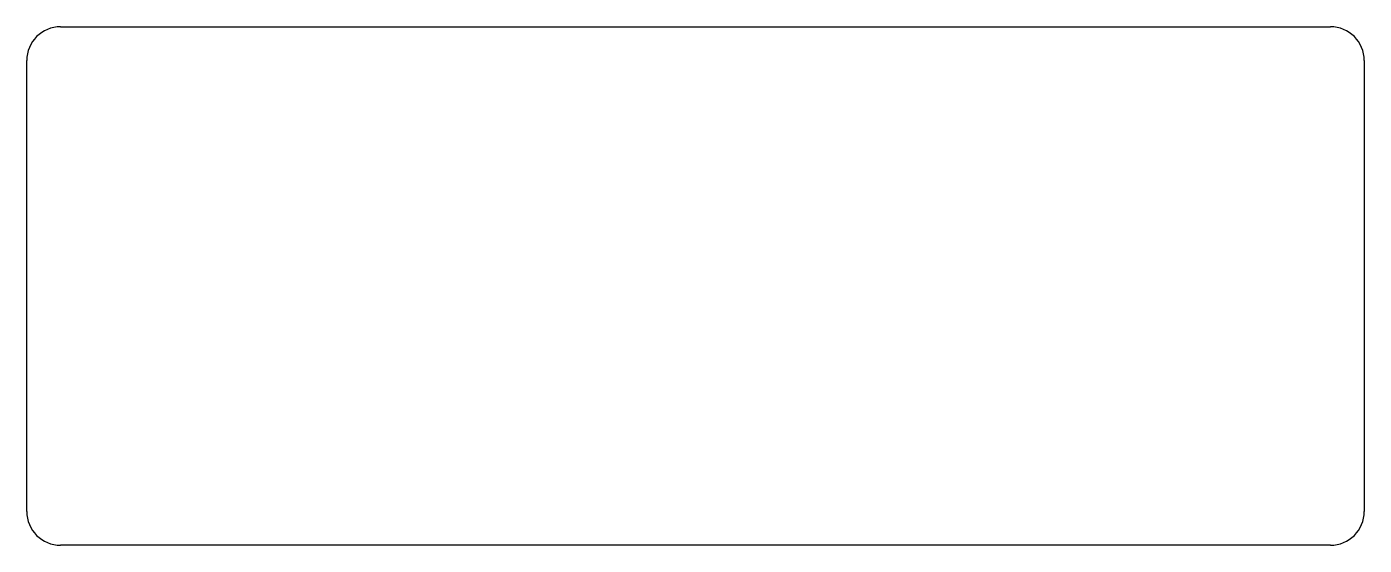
# Model space of a CAD drawing. Header units: millimetres. Extents: x 81 to 333, y -192 to -95.
import ezdxf

# ---------------------------------------------------------------- set-up
doc = ezdxf.new("R2010")
doc.units = ezdxf.units.MM

msp = doc.modelspace()

# ---------------------------------------------------------------- linework, layer by layer
for p, q in [((87.375, -94.75), (326.625, -94.75)), ((81, -186.125), (81, -101.125)), ((333, -101.125), (333, -186.125)), ((326.625, -192.5), (87.375, -192.5))]:
    msp.add_line(p, q)
for centre, start, end in [((87.375, -101.125), 90, 180), ((326.625, -101.125), 0, 90), ((87.375, -186.125), 180, 270), ((326.625, -186.125), 270, 0)]:
    msp.add_arc(centre, 6.375, start, end)

doc.saveas('drawing.dxf')
